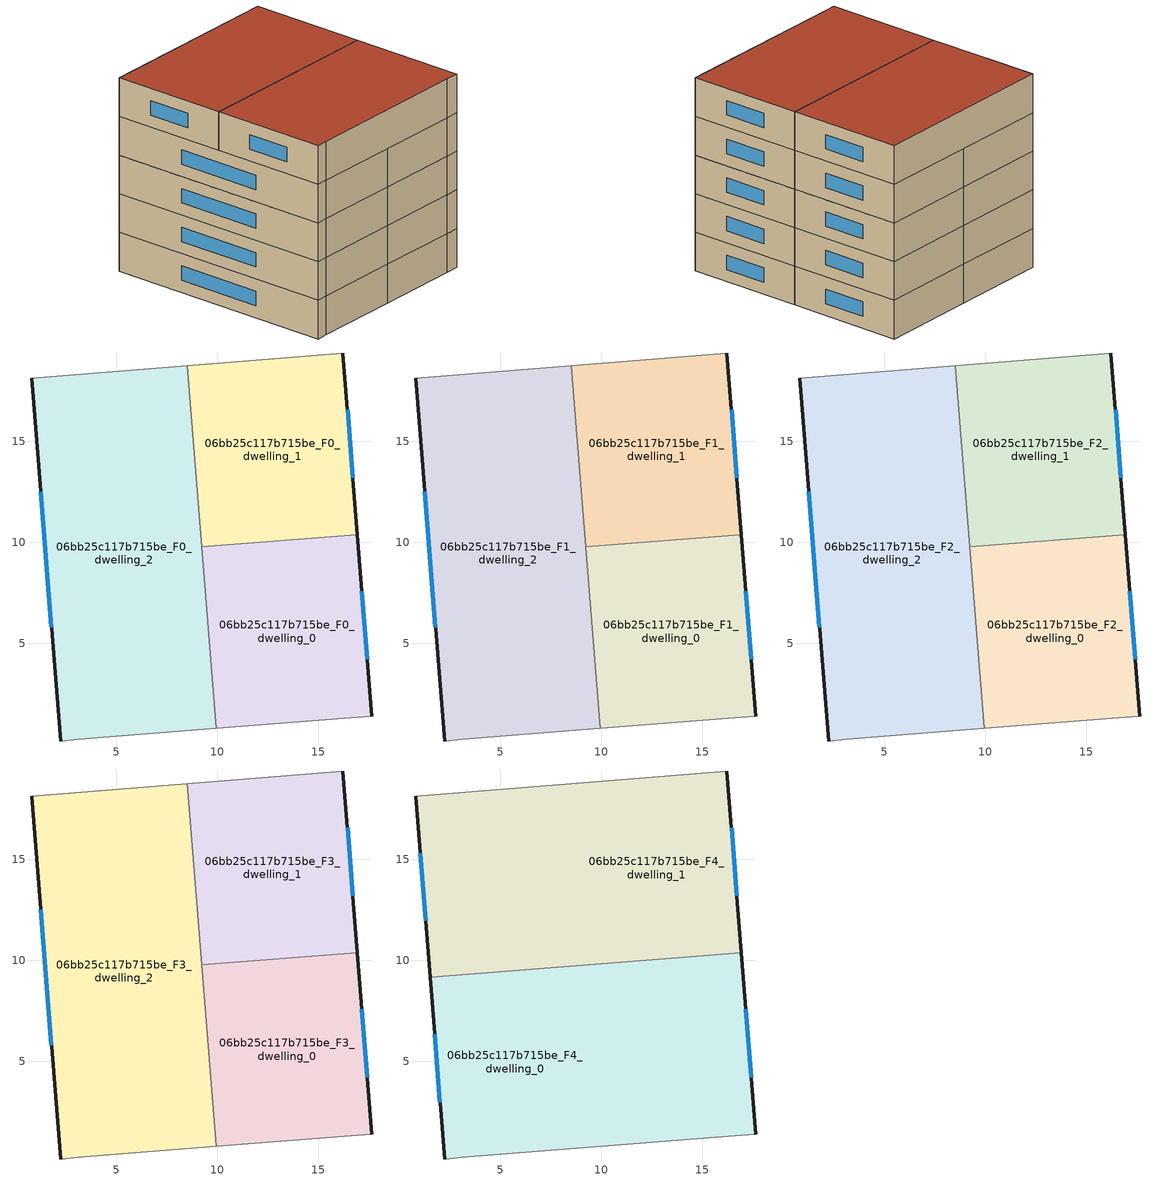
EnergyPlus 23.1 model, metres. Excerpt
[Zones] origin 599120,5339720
06bb25c117b715be_F0_dwelling_0
 floor ground (EU_floor_Construction): 16.95,10.38 17.67,1.39 16.61,1.3 9.95,0.78 9.24,9.77 z0
 wall outside (EU_wall_Construction): 17.67,1.39 16.95,10.38 z0:3
 wall to 06bb25c117b715be_F0_dwelling_1 (EU_wall_Construction): 16.95,10.38 9.24,9.77 z0:3
 wall adiabatic (EU_wall_Construction): 9.95,0.78 16.61,1.3 17.67,1.39 z0:3
 wall to 06bb25c117b715be_F0_dwelling_2 (EU_wall_Construction): 9.24,9.77 9.95,0.78 z0:3
 window (EU_Window_Construction): 17.44,4.21 17.17,7.56 z0.94:2.06
06bb25c117b715be_F0_dwelling_1
 floor ground (EU_floor_Construction): 16.23,19.38 16.95,10.38 9.24,9.77 8.52,18.75 z0
 wall outside (EU_wall_Construction): 16.95,10.38 16.23,19.38 z0:3
 wall adiabatic (EU_wall_Construction): 16.23,19.38 8.52,18.75 z0:3
 wall to 06bb25c117b715be_F0_dwelling_2 (EU_wall_Construction): 8.52,18.75 9.24,9.77 z0:3
 window (EU_Window_Construction): 16.73,13.2 16.46,16.56 z0.94:2.06
06bb25c117b715be_F0_dwelling_2
 floor ground (EU_floor_Construction): 8.52,18.75 9.95,0.78 3.13,0.23 2.24,0.16 0.81,18.13 z0
 wall outside (EU_wall_Construction): 0.81,18.13 2.24,0.16 z0:3
 wall adiabatic (EU_wall_Construction): 2.24,0.16 3.13,0.23 9.95,0.78 / 8.52,18.75 0.81,18.13 z0:3
 window (EU_Window_Construction): 1.26,12.49 1.79,5.79 z0.94:2.06
06bb25c117b715be_F1_dwelling_0
 floor to 06bb25c117b715be_F0_dwelling_0 (EU_floor_Construction): 16.95,10.38 17.67,1.39 16.61,1.3 9.95,0.78 9.24,9.77 z3
 wall outside (EU_wall_Construction): 17.67,1.39 16.95,10.38 z3:6
 wall to 06bb25c117b715be_F1_dwelling_1 (EU_wall_Construction): 16.95,10.38 9.24,9.77 z3:6
 wall adiabatic (EU_wall_Construction): 9.95,0.78 16.61,1.3 17.67,1.39 z3:6
 wall to 06bb25c117b715be_F1_dwelling_2 (EU_wall_Construction): 9.24,9.77 9.95,0.78 z3:6
 window (EU_Window_Construction): 17.44,4.21 17.17,7.56 z3.94:5.06
06bb25c117b715be_F1_dwelling_1
 floor to 06bb25c117b715be_F0_dwelling_1 (EU_floor_Construction): 16.23,19.38 16.95,10.38 9.24,9.77 8.52,18.75 z3
 wall outside (EU_wall_Construction): 16.95,10.38 16.23,19.38 z3:6
 wall adiabatic (EU_wall_Construction): 16.23,19.38 8.52,18.75 z3:6
 wall to 06bb25c117b715be_F1_dwelling_2 (EU_wall_Construction): 8.52,18.75 9.24,9.77 z3:6
 window (EU_Window_Construction): 16.73,13.2 16.46,16.56 z3.94:5.06
06bb25c117b715be_F1_dwelling_2
 floor to 06bb25c117b715be_F0_dwelling_2 (EU_floor_Construction): 8.52,18.75 9.95,0.78 3.13,0.23 2.24,0.16 0.81,18.13 z3
 wall outside (EU_wall_Construction): 0.81,18.13 2.24,0.16 z3:6
 wall adiabatic (EU_wall_Construction): 2.24,0.16 3.13,0.23 9.95,0.78 / 8.52,18.75 0.81,18.13 z3:6
 window (EU_Window_Construction): 1.26,12.49 1.79,5.79 z3.94:5.06
06bb25c117b715be_F2_dwelling_0
 floor to 06bb25c117b715be_F1_dwelling_0 (EU_floor_Construction): 16.95,10.38 17.67,1.39 16.61,1.3 9.95,0.78 9.24,9.77 z6
 wall outside (EU_wall_Construction): 17.67,1.39 16.95,10.38 z6:9
 wall to 06bb25c117b715be_F2_dwelling_1 (EU_wall_Construction): 16.95,10.38 9.24,9.77 z6:9
 wall adiabatic (EU_wall_Construction): 9.95,0.78 16.61,1.3 17.67,1.39 z6:9
 wall to 06bb25c117b715be_F2_dwelling_2 (EU_wall_Construction): 9.24,9.77 9.95,0.78 z6:9
 window (EU_Window_Construction): 17.44,4.21 17.17,7.56 z6.94:8.06
06bb25c117b715be_F2_dwelling_1
 floor to 06bb25c117b715be_F1_dwelling_1 (EU_floor_Construction): 16.23,19.38 16.95,10.38 9.24,9.77 8.52,18.75 z6
 wall outside (EU_wall_Construction): 16.95,10.38 16.23,19.38 z6:9
 wall adiabatic (EU_wall_Construction): 16.23,19.38 8.52,18.75 z6:9
 wall to 06bb25c117b715be_F2_dwelling_2 (EU_wall_Construction): 8.52,18.75 9.24,9.77 z6:9
 window (EU_Window_Construction): 16.73,13.2 16.46,16.56 z6.94:8.06
06bb25c117b715be_F2_dwelling_2
 floor to 06bb25c117b715be_F1_dwelling_2 (EU_floor_Construction): 8.52,18.75 9.95,0.78 3.13,0.23 2.24,0.16 0.81,18.13 z6
 wall outside (EU_wall_Construction): 0.81,18.13 2.24,0.16 z6:9
 wall adiabatic (EU_wall_Construction): 2.24,0.16 3.13,0.23 9.95,0.78 / 8.52,18.75 0.81,18.13 z6:9
 window (EU_Window_Construction): 1.26,12.49 1.79,5.79 z6.94:8.06
06bb25c117b715be_F3_dwelling_0
 floor to 06bb25c117b715be_F2_dwelling_0 (EU_floor_Construction): 16.95,10.38 17.67,1.39 16.61,1.3 9.95,0.78 9.24,9.77 z9
 wall outside (EU_wall_Construction): 17.67,1.39 16.95,10.38 z9:12
 wall to 06bb25c117b715be_F3_dwelling_1 (EU_wall_Construction): 16.95,10.38 9.24,9.77 z9:12
 wall adiabatic (EU_wall_Construction): 9.95,0.78 16.61,1.3 17.67,1.39 z9:12
 wall to 06bb25c117b715be_F3_dwelling_2 (EU_wall_Construction): 9.24,9.77 9.95,0.78 z9:12
 window (EU_Window_Construction): 17.44,4.21 17.17,7.56 z9.94:11.06
06bb25c117b715be_F3_dwelling_1
 floor to 06bb25c117b715be_F2_dwelling_1 (EU_floor_Construction): 16.23,19.38 16.95,10.38 9.24,9.77 8.52,18.75 z9
 wall outside (EU_wall_Construction): 16.95,10.38 16.23,19.38 z9:12
 wall adiabatic (EU_wall_Construction): 16.23,19.38 8.52,18.75 z9:12
 wall to 06bb25c117b715be_F3_dwelling_2 (EU_wall_Construction): 8.52,18.75 9.24,9.77 z9:12
 window (EU_Window_Construction): 16.73,13.2 16.46,16.56 z9.94:11.06
 ceiling adiabatic (EU_roof_Construction): 16.95,10.38 16.23,19.38 8.52,18.75 9.24,9.77 z12
06bb25c117b715be_F3_dwelling_2
 floor to 06bb25c117b715be_F2_dwelling_2 (EU_floor_Construction): 8.52,18.75 9.95,0.78 3.13,0.23 2.24,0.16 0.81,18.13 z9
 wall outside (EU_wall_Construction): 0.81,18.13 2.24,0.16 z9:12
 wall adiabatic (EU_wall_Construction): 2.24,0.16 3.13,0.23 9.95,0.78 / 8.52,18.75 0.81,18.13 z9:12
 window (EU_Window_Construction): 1.26,12.49 1.79,5.79 z9.94:11.06
06bb25c117b715be_F4_dwelling_0
 floor to 06bb25c117b715be_F3_dwelling_0 (EU_floor_Construction): 16.95,10.38 17.67,1.39 16.61,1.3 9.95,0.78 9.24,9.76 z12
 floor to 06bb25c117b715be_F3_dwelling_2 (EU_floor_Construction): 9.24,9.76 9.95,0.78 3.13,0.23 2.24,0.16 1.52,9.15 z12
 wall outside (EU_wall_Construction): 1.52,9.15 2.24,0.16 / 17.67,1.39 16.95,10.38 z12:15
 wall adiabatic (EU_wall_Construction): 2.24,0.16 3.13,0.23 16.61,1.3 17.67,1.39 z12:15
 wall to 06bb25c117b715be_F4_dwelling_1 (EU_wall_Construction): 16.95,10.38 1.52,9.15 z12:15
 window (EU_Window_Construction): 1.75,6.33 2.02,2.97 / 17.44,4.21 17.18,7.56 z12.94:14.06
 roof outside (EU_roof_Construction): 17.67,1.39 16.95,10.38 1.52,9.15 2.24,0.16 3.13,0.23 16.61,1.3 z15
06bb25c117b715be_F4_dwelling_1
 floor to 06bb25c117b715be_F3_dwelling_2 (EU_floor_Construction): 8.52,18.75 9.24,9.76 1.52,9.15 0.81,18.13 z12
 floor adiabatic (EU_floor_Construction): 16.23,19.38 16.95,10.38 9.24,9.76 8.52,18.75 0.81,18.13 z12
 wall outside (EU_wall_Construction): 0.81,18.13 1.52,9.15 / 16.95,10.38 16.23,19.38 z12:15
 wall adiabatic (EU_wall_Construction): 16.23,19.38 0.81,18.13 z12:15
 window (EU_Window_Construction): 1.03,15.31 1.3,11.96 / 16.73,13.2 16.46,16.56 z12.94:14.06
 roof outside (EU_roof_Construction): 16.95,10.38 16.23,19.38 0.81,18.13 1.52,9.15 z15
[Building]
EU S2 Campaign: North Axis=0; Terrain=City; Solar Distribution=FullExterior
[Site:Location]
Vienna: Latitude=48; Longitude=16.5; Time Zone=1; Elevation=183
[SizingPeriod:WeatherFileDays]
AnnualSizingPeriod: Begin Month=1; Begin Day of Month=1; End Month=12; End Day of Month=31; Day of Week for Start Day=Monday; Use Weather File Daylight Saving Period=No; Use Weather File Rain and Snow Indicators=No
[MATERIAL]
EU_InternalMass_Material: Roughness=MediumRough; Thickness=0.1; Conductivity=1; Density=1800; Specific Heat=900; Thermal Absorptance=0.9; Solar Absorptance=0.7; Visible Absorptance=0.7
[MATERIAL:NOMASS] Roughness=MediumRough; Thermal Absorptance=0.9; Solar Absorptance=0.7; Visible Absorptance=0.7
Name | Thermal Resistance
EU_wall_NoMass | 0.914258
EU_roof_NoMass | 0.954009
EU_floor_NoMass | 1.09711
[WINDOWMATERIAL:SIMPLEGLAZINGSYSTEM]
EU_Window_SimpleGlazing: UFactor=2.09642; Solar Heat Gain Coefficient=0.65; Visible Transmittance=0.65
[CONSTRUCTION]
EU_wall_Construction: EU_wall_NoMass
EU_roof_Construction: EU_roof_NoMass
EU_floor_Construction: EU_floor_NoMass
EU_Window_Construction: EU_Window_SimpleGlazing
EU_InternalMass_Construction: EU_InternalMass_Material
[ZONE] Type=1; Multiplier=1; Ceiling Height=autocalculate; Floor Area=autocalculate; Part of Total Floor Area=Yes
Name | Volume
06bb25c117b715be_F0_dwelling_0; 06bb25c117b715be_F1_dwelling_0; 06bb25c117b715be_F2_dwelling_0; 06bb25c117b715be_F3_dwelling_0 | 209.317
06bb25c117b715be_F4_dwelling_0 | 418.636
06bb25c117b715be_F0_dwelling_1; 06bb25c117b715be_F1_dwelling_1; 06bb25c117b715be_F2_dwelling_1; 06bb25c117b715be_F3_dwelling_1 | 209.335
06bb25c117b715be_F4_dwelling_1 | 418.682
06bb25c117b715be_F0_dwelling_2; 06bb25c117b715be_F1_dwelling_2; 06bb25c117b715be_F2_dwelling_2; 06bb25c117b715be_F3_dwelling_2 | 418.61
[INTERNALMASS] Construction=EU_InternalMass_Construction
Name | Zone or ZoneList | Surface Area
06bb25c117b715be_F0_dwelling_0_EU_InternalMass | 06bb25c117b715be_F0_dwelling_0 | 69.7724
06bb25c117b715be_F0_dwelling_1_EU_InternalMass | 06bb25c117b715be_F0_dwelling_1 | 69.773
06bb25c117b715be_F0_dwelling_2_EU_InternalMass | 06bb25c117b715be_F0_dwelling_2 | 139.537
06bb25c117b715be_F1_dwelling_0_EU_InternalMass | 06bb25c117b715be_F1_dwelling_0 | 69.7724
06bb25c117b715be_F1_dwelling_1_EU_InternalMass | 06bb25c117b715be_F1_dwelling_1 | 69.773
06bb25c117b715be_F1_dwelling_2_EU_InternalMass | 06bb25c117b715be_F1_dwelling_2 | 139.537
06bb25c117b715be_F2_dwelling_0_EU_InternalMass | 06bb25c117b715be_F2_dwelling_0 | 69.7724
06bb25c117b715be_F2_dwelling_1_EU_InternalMass | 06bb25c117b715be_F2_dwelling_1 | 69.773
06bb25c117b715be_F2_dwelling_2_EU_InternalMass | 06bb25c117b715be_F2_dwelling_2 | 139.537
06bb25c117b715be_F3_dwelling_0_EU_InternalMass | 06bb25c117b715be_F3_dwelling_0 | 69.7724
06bb25c117b715be_F3_dwelling_1_EU_InternalMass | 06bb25c117b715be_F3_dwelling_1 | 69.773
06bb25c117b715be_F3_dwelling_2_EU_InternalMass | 06bb25c117b715be_F3_dwelling_2 | 139.537
06bb25c117b715be_F4_dwelling_0_EU_InternalMass | 06bb25c117b715be_F4_dwelling_0 | 139.545
06bb25c117b715be_F4_dwelling_1_EU_InternalMass | 06bb25c117b715be_F4_dwelling_1 | 139.549
[OTHEREQUIPMENT] Fuel Type=Electricity; Design Level Calculation Method=Watts/Area; Power per Zone Floor Area=1; Fraction Latent=0; Fraction Radiant=0; Fraction Lost=0; Carbon Dioxide Generation Rate=0; EndUse Subcategory=EU_Step8_InternalGains
Name | Zone or ZoneList or Space or SpaceList | Schedule
EU_Step8_InternalGain_06bb25c117b715be_F0_dwelling_0_f000 | 06bb25c117b715be_F0_dwelling_0 | EU_Step8_GainSchedule_06bb25c117b715be_F0_dwelling_0_f000
EU_Step8_InternalGain_06bb25c117b715be_F0_dwelling_1_f000 | 06bb25c117b715be_F0_dwelling_1 | EU_Step8_GainSchedule_06bb25c117b715be_F0_dwelling_1_f000
EU_Step8_InternalGain_06bb25c117b715be_F0_dwelling_2_f000 | 06bb25c117b715be_F0_dwelling_2 | EU_Step8_GainSchedule_06bb25c117b715be_F0_dwelling_2_f000
EU_Step8_InternalGain_06bb25c117b715be_F1_dwelling_0_f000 | 06bb25c117b715be_F1_dwelling_0 | EU_Step8_GainSchedule_06bb25c117b715be_F1_dwelling_0_f000
EU_Step8_InternalGain_06bb25c117b715be_F1_dwelling_1_f000 | 06bb25c117b715be_F1_dwelling_1 | EU_Step8_GainSchedule_06bb25c117b715be_F1_dwelling_1_f000
EU_Step8_InternalGain_06bb25c117b715be_F1_dwelling_2_f000 | 06bb25c117b715be_F1_dwelling_2 | EU_Step8_GainSchedule_06bb25c117b715be_F1_dwelling_2_f000
EU_Step8_InternalGain_06bb25c117b715be_F2_dwelling_0_f000 | 06bb25c117b715be_F2_dwelling_0 | EU_Step8_GainSchedule_06bb25c117b715be_F2_dwelling_0_f000
EU_Step8_InternalGain_06bb25c117b715be_F2_dwelling_1_f000 | 06bb25c117b715be_F2_dwelling_1 | EU_Step8_GainSchedule_06bb25c117b715be_F2_dwelling_1_f000
EU_Step8_InternalGain_06bb25c117b715be_F2_dwelling_2_f000 | 06bb25c117b715be_F2_dwelling_2 | EU_Step8_GainSchedule_06bb25c117b715be_F2_dwelling_2_f000
EU_Step8_InternalGain_06bb25c117b715be_F3_dwelling_0_f000 | 06bb25c117b715be_F3_dwelling_0 | EU_Step8_GainSchedule_06bb25c117b715be_F3_dwelling_0_f000
EU_Step8_InternalGain_06bb25c117b715be_F3_dwelling_1_f000 | 06bb25c117b715be_F3_dwelling_1 | EU_Step8_GainSchedule_06bb25c117b715be_F3_dwelling_1_f000
EU_Step8_InternalGain_06bb25c117b715be_F3_dwelling_2_f000 | 06bb25c117b715be_F3_dwelling_2 | EU_Step8_GainSchedule_06bb25c117b715be_F3_dwelling_2_f000
EU_Step8_InternalGain_06bb25c117b715be_F4_dwelling_0_f000 | 06bb25c117b715be_F4_dwelling_0 | EU_Step8_GainSchedule_06bb25c117b715be_F4_dwelling_0_f000
EU_Step8_InternalGain_06bb25c117b715be_F4_dwelling_1_f000 | 06bb25c117b715be_F4_dwelling_1 | EU_Step8_GainSchedule_06bb25c117b715be_F4_dwelling_1_f000
[ZONEVENTILATION:DESIGNFLOWRATE] Schedule=EU_AlwaysOn; Design Flow Rate Calculation Method=AirChanges/Hour; Air Changes per Hour=0.546891; Ventilation Type=Natural; Fan Pressure Rise=0; Fan Total Efficiency=1; Constant Term Coefficient=1; Temperature Term Coefficient=0; Velocity Term Coefficient=0; Velocity Squared Term Coefficient=0; Minimum Indoor Temperature=-100; Maximum Indoor Temperature=100; Delta Temperature=-100; Minimum Outdoor Temperature=-100; Maximum Outdoor Temperature=100; Maximum Wind Speed=40
Name | Zone or ZoneList or Space or SpaceList
EU_ConstantAir_06bb25c117b715be_F0_dwelling_0 | 06bb25c117b715be_F0_dwelling_0
EU_ConstantAir_06bb25c117b715be_F0_dwelling_1 | 06bb25c117b715be_F0_dwelling_1
EU_ConstantAir_06bb25c117b715be_F0_dwelling_2 | 06bb25c117b715be_F0_dwelling_2
EU_ConstantAir_06bb25c117b715be_F1_dwelling_0 | 06bb25c117b715be_F1_dwelling_0
EU_ConstantAir_06bb25c117b715be_F1_dwelling_1 | 06bb25c117b715be_F1_dwelling_1
EU_ConstantAir_06bb25c117b715be_F1_dwelling_2 | 06bb25c117b715be_F1_dwelling_2
EU_ConstantAir_06bb25c117b715be_F2_dwelling_0 | 06bb25c117b715be_F2_dwelling_0
EU_ConstantAir_06bb25c117b715be_F2_dwelling_1 | 06bb25c117b715be_F2_dwelling_1
EU_ConstantAir_06bb25c117b715be_F2_dwelling_2 | 06bb25c117b715be_F2_dwelling_2
EU_ConstantAir_06bb25c117b715be_F3_dwelling_0 | 06bb25c117b715be_F3_dwelling_0
EU_ConstantAir_06bb25c117b715be_F3_dwelling_1 | 06bb25c117b715be_F3_dwelling_1
EU_ConstantAir_06bb25c117b715be_F3_dwelling_2 | 06bb25c117b715be_F3_dwelling_2
EU_ConstantAir_06bb25c117b715be_F4_dwelling_0 | 06bb25c117b715be_F4_dwelling_0
EU_ConstantAir_06bb25c117b715be_F4_dwelling_1 | 06bb25c117b715be_F4_dwelling_1
[HVACTEMPLATE:THERMOSTAT] Constant Heating Setpoint=20; Constant Cooling Setpoint=50
EU_HeatOnly_06bb25c117b715be_F0_dwelling_0; EU_HeatOnly_06bb25c117b715be_F0_dwelling_1; EU_HeatOnly_06bb25c117b715be_F0_dwelling_2; EU_HeatOnly_06bb25c117b715be_F1_dwelling_0; EU_HeatOnly_06bb25c117b715be_F1_dwelling_1; EU_HeatOnly_06bb25c117b715be_F1_dwelling_2; EU_HeatOnly_06bb25c117b715be_F2_dwelling_0; EU_HeatOnly_06bb25c117b715be_F2_dwelling_1; EU_HeatOnly_06bb25c117b715be_F2_dwelling_2; EU_HeatOnly_06bb25c117b715be_F3_dwelling_0; EU_HeatOnly_06bb25c117b715be_F3_dwelling_1; EU_HeatOnly_06bb25c117b715be_F3_dwelling_2; EU_HeatOnly_06bb25c117b715be_F4_dwelling_0; EU_HeatOnly_06bb25c117b715be_F4_dwelling_1
[HVACTEMPLATE:ZONE:IDEALLOADSAIRSYSTEM] System Availability Schedule=EU_AlwaysOn; Maximum Heating Supply Air Temperature=50; Minimum Cooling Supply Air Temperature=13; Maximum Heating Supply Air Humidity Ratio=0.0156; Minimum Cooling Supply Air Humidity Ratio=0.0077; Heating Limit=NoLimit; Cooling Limit=NoLimit; Heating Availability Schedule=EU_AlwaysOn; Cooling Availability Schedule=EU_CoolingOff; Dehumidification Control Type=ConstantSensibleHeatRatio; Cooling Sensible Heat Ratio=0.7; Dehumidification Setpoint=60; Humidification Control Type=None; Humidification Setpoint=30; Outdoor Air Method=None; Outdoor Air Flow Rate per Person=0.00944; Outdoor Air Flow Rate per Zone Floor Area=0; Outdoor Air Flow Rate per Zone=0; Demand Controlled Ventilation Type=None; Outdoor Air Economizer Type=NoEconomizer; Heat Recovery Type=None; Sensible Heat Recovery Effectiveness=0.7; Latent Heat Recovery Effectiveness=0.65
Name | Template Thermostat
06bb25c117b715be_F0_dwelling_0 | EU_HeatOnly_06bb25c117b715be_F0_dwelling_0
06bb25c117b715be_F0_dwelling_1 | EU_HeatOnly_06bb25c117b715be_F0_dwelling_1
06bb25c117b715be_F0_dwelling_2 | EU_HeatOnly_06bb25c117b715be_F0_dwelling_2
06bb25c117b715be_F1_dwelling_0 | EU_HeatOnly_06bb25c117b715be_F1_dwelling_0
06bb25c117b715be_F1_dwelling_1 | EU_HeatOnly_06bb25c117b715be_F1_dwelling_1
06bb25c117b715be_F1_dwelling_2 | EU_HeatOnly_06bb25c117b715be_F1_dwelling_2
06bb25c117b715be_F2_dwelling_0 | EU_HeatOnly_06bb25c117b715be_F2_dwelling_0
06bb25c117b715be_F2_dwelling_1 | EU_HeatOnly_06bb25c117b715be_F2_dwelling_1
06bb25c117b715be_F2_dwelling_2 | EU_HeatOnly_06bb25c117b715be_F2_dwelling_2
06bb25c117b715be_F3_dwelling_0 | EU_HeatOnly_06bb25c117b715be_F3_dwelling_0
06bb25c117b715be_F3_dwelling_1 | EU_HeatOnly_06bb25c117b715be_F3_dwelling_1
06bb25c117b715be_F3_dwelling_2 | EU_HeatOnly_06bb25c117b715be_F3_dwelling_2
06bb25c117b715be_F4_dwelling_0 | EU_HeatOnly_06bb25c117b715be_F4_dwelling_0
06bb25c117b715be_F4_dwelling_1 | EU_HeatOnly_06bb25c117b715be_F4_dwelling_1
[SIZING:ZONE] Zone Cooling Design Supply Air Temperature Input Method=SupplyAirTemperature; Zone Cooling Design Supply Air Temperature=13; Zone Heating Design Supply Air Temperature Input Method=SupplyAirTemperature; Zone Heating Design Supply Air Temperature=50; Zone Cooling Design Supply Air Humidity Ratio=0.008; Zone Heating Design Supply Air Humidity Ratio=0.008; Cooling Design Air Flow Method=DesignDay; Cooling Design Air Flow Rate=0; Cooling Minimum Air Flow per Zone Floor Area=0.000762; Cooling Minimum Air Flow=0; Cooling Minimum Air Flow Fraction=0.2; Heating Design Air Flow Method=DesignDay; Heating Design Air Flow Rate=0; Heating Maximum Air Flow per Zone Floor Area=0.002032; Heating Maximum Air Flow=0.141576; Heating Maximum Air Flow Fraction=0.3; Account for Dedicated Outdoor Air System=No; Dedicated Outdoor Air System Control Strategy=NeutralSupplyAir; Dedicated Outdoor Air Low Setpoint Temperature for Design=autosize; Dedicated Outdoor Air High Setpoint Temperature for Design=autosize; Zone Load Sizing Method=Sensible Load Only No Latent Load; Zone Latent Cooling Design Supply Air Humidity Ratio Input Method=HumidityRatioDifference; Zone Cooling Design Supply Air Humidity Ratio Difference=0.005; Zone Latent Heating Design Supply Air Humidity Ratio Input Method=HumidityRatioDifference; Zone Humidification Design Supply Air Humidity Ratio Difference=0.005
06bb25c117b715be_F0_dwelling_0; 06bb25c117b715be_F0_dwelling_1; 06bb25c117b715be_F0_dwelling_2; 06bb25c117b715be_F1_dwelling_0; 06bb25c117b715be_F1_dwelling_1; 06bb25c117b715be_F1_dwelling_2; 06bb25c117b715be_F2_dwelling_0; 06bb25c117b715be_F2_dwelling_1; 06bb25c117b715be_F2_dwelling_2; 06bb25c117b715be_F3_dwelling_0; 06bb25c117b715be_F3_dwelling_1; 06bb25c117b715be_F3_dwelling_2; 06bb25c117b715be_F4_dwelling_0; 06bb25c117b715be_F4_dwelling_1
[SCHEDULE:CONSTANT]
Name | Hourly Value
EU_AlwaysOn | 1
EU_CoolingOff | 0
[SCHEDULE:FILE] Column Number=1; Rows to Skip at Top=0; Number of Hours of Data=8760; Column Separator=Comma; Interpolate to Timestep=No; Minutes per Item=60; Adjust Schedule for Daylight Savings=Yes
Name | File
EU_Step8_GainSchedule_06bb25c117b715be_F0_dwelling_0_f000 | ../../schedules/06bb25c117b715be/06bb25c117b715be_F0_dwelling_0_f000_gain.csv
EU_Step8_GainSchedule_06bb25c117b715be_F0_dwelling_1_f000 | ../../schedules/06bb25c117b715be/06bb25c117b715be_F0_dwelling_1_f000_gain.csv
EU_Step8_GainSchedule_06bb25c117b715be_F0_dwelling_2_f000 | ../../schedules/06bb25c117b715be/06bb25c117b715be_F0_dwelling_2_f000_gain.csv
EU_Step8_GainSchedule_06bb25c117b715be_F1_dwelling_0_f000 | ../../schedules/06bb25c117b715be/06bb25c117b715be_F1_dwelling_0_f000_gain.csv
EU_Step8_GainSchedule_06bb25c117b715be_F1_dwelling_1_f000 | ../../schedules/06bb25c117b715be/06bb25c117b715be_F1_dwelling_1_f000_gain.csv
EU_Step8_GainSchedule_06bb25c117b715be_F1_dwelling_2_f000 | ../../schedules/06bb25c117b715be/06bb25c117b715be_F1_dwelling_2_f000_gain.csv
EU_Step8_GainSchedule_06bb25c117b715be_F2_dwelling_0_f000 | ../../schedules/06bb25c117b715be/06bb25c117b715be_F2_dwelling_0_f000_gain.csv
EU_Step8_GainSchedule_06bb25c117b715be_F2_dwelling_1_f000 | ../../schedules/06bb25c117b715be/06bb25c117b715be_F2_dwelling_1_f000_gain.csv
EU_Step8_GainSchedule_06bb25c117b715be_F2_dwelling_2_f000 | ../../schedules/06bb25c117b715be/06bb25c117b715be_F2_dwelling_2_f000_gain.csv
EU_Step8_GainSchedule_06bb25c117b715be_F3_dwelling_0_f000 | ../../schedules/06bb25c117b715be/06bb25c117b715be_F3_dwelling_0_f000_gain.csv
EU_Step8_GainSchedule_06bb25c117b715be_F3_dwelling_1_f000 | ../../schedules/06bb25c117b715be/06bb25c117b715be_F3_dwelling_1_f000_gain.csv
EU_Step8_GainSchedule_06bb25c117b715be_F3_dwelling_2_f000 | ../../schedules/06bb25c117b715be/06bb25c117b715be_F3_dwelling_2_f000_gain.csv
EU_Step8_GainSchedule_06bb25c117b715be_F4_dwelling_0_f000 | ../../schedules/06bb25c117b715be/06bb25c117b715be_F4_dwelling_0_f000_gain.csv
EU_Step8_GainSchedule_06bb25c117b715be_F4_dwelling_1_f000 | ../../schedules/06bb25c117b715be/06bb25c117b715be_F4_dwelling_1_f000_gain.csv
